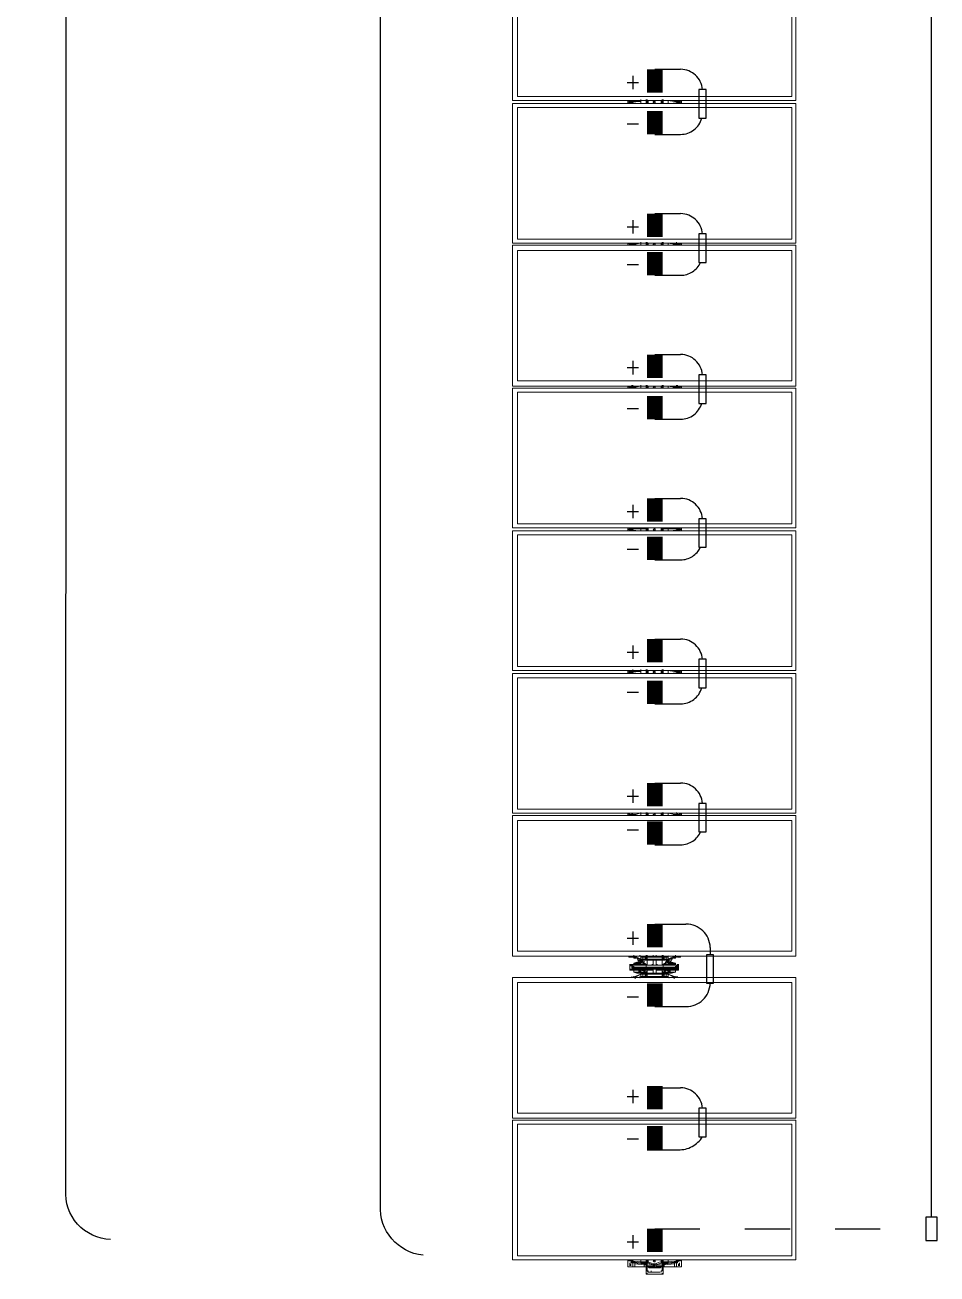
# Model space of a CAD drawing. Header units: feet. Extents: x -5.1 to 70.3, y -33 to 8.
# Drawn here: x 22.975 to 24.998, y -26.789 to -24.019 of the extents above; entities that cross this region are included whole.
import ezdxf
from ezdxf.lldxf.tags import DXFTag

# ---------------------------------------------------------------- set-up
doc = ezdxf.new("R2010")
doc.units = ezdxf.units.FT
doc.header["$MEASUREMENT"] = 0
doc.linetypes.add('HIDDEN', pattern=[0.375, 0.25, -0.125])
for name, color, linetype in [('E-DC HARNESS-POS', 10, 'DC HARNESS CABLE'), ('E-HARN-COMP', 8, 'Continuous'), ('E-TRNK-CABL-NEG', 170, 'HIDDEN'), ('E-TRUNK-CABLE-POS', 10, 'HIDDEN'), ('G-ANNO-TEXT', 1, 'Continuous'), ('PDF5_Geometry', 7, 'Continuous'), ('Polarity-Text', 7, 'Continuous')]:
    doc.layers.add(name, color=color, linetype=linetype)
tags = doc.linetypes.add('DC HARNESS CABLE', pattern='A,0.5,-0.2,["DH",Standard,S=0.1,R=0,X=-0.1,Y=-0.05],-0.2', length=0.9).pattern_tags.tags
tags[6] = DXFTag(74, 10)

msp = doc.modelspace()

# ---------------------------------------------------------------- linework, layer by layer
at = {"layer": 'E-DC HARNESS-POS', "ltscale": 0.5}
msp.add_lwpolyline([(24.9856, -26.6629), (24.9863, -13.3068)], dxfattribs=at)
at = {"layer": 'E-HARN-COMP', "const_width": 0.0347}
for points in [[(24.3723, -24.1689), (24.3723, -24.1171)], [(24.3723, -24.2615), (24.3723, -24.2098)], [(24.3723, -24.489), (24.3723, -24.4373)], [(24.3723, -24.5741), (24.3723, -24.5223)], [(24.3723, -24.8016), (24.3723, -24.7498)], [(24.3723, -24.8933), (24.3723, -24.8415)], [(24.3723, -25.1208), (24.3723, -25.069)], [(24.3723, -25.2053), (24.3723, -25.1535)], [(24.3723, -25.4327), (24.3723, -25.381)], [(24.3723, -25.5247), (24.3723, -25.4729)], [(24.3723, -25.7522), (24.3723, -25.7004)], [(24.3723, -25.8373), (24.3723, -25.7856)], [(24.3723, -26.0648), (24.3723, -26.0131)], [(24.3723, -26.1963), (24.3723, -26.1445)], [(24.3723, -26.4238), (24.3723, -26.372)], [(24.3723, -26.5131), (24.3723, -26.4613)], [(24.3723, -26.7405), (24.3723, -26.6888)]]:
    msp.add_lwpolyline(points, dxfattribs=at)
at = {"layer": 'E-HARN-COMP'}
for points in [[(24.4862, -24.1938), (24.4862, -24.1621), (24.4701, -24.1621), (24.4701, -24.1938)], [(24.4701, -24.1938), (24.4701, -24.2255), (24.4862, -24.2255), (24.4862, -24.1938)], [(24.4862, -24.5139), (24.4862, -24.4822), (24.4701, -24.4822), (24.4701, -24.5139)], [(24.4701, -24.5139), (24.4701, -24.5456), (24.4862, -24.5456), (24.4862, -24.5139)], [(24.4862, -24.8265), (24.4862, -24.7948), (24.4701, -24.7948), (24.4701, -24.8265)], [(24.4701, -24.8265), (24.4701, -24.8582), (24.4862, -24.8582), (24.4862, -24.8265)], [(24.4862, -25.1456), (24.4862, -25.114), (24.4701, -25.114), (24.4701, -25.1456)], [(24.4701, -25.1456), (24.4701, -25.1773), (24.4862, -25.1773), (24.4862, -25.1456)], [(24.4862, -25.4576), (24.4862, -25.4259), (24.4701, -25.4259), (24.4701, -25.4576)], [(24.4701, -25.4576), (24.4701, -25.4893), (24.4862, -25.4893), (24.4862, -25.4576)], [(24.4862, -25.7771), (24.4862, -25.7454), (24.4701, -25.7454), (24.4701, -25.7771)], [(24.4701, -25.7771), (24.4701, -25.8088), (24.4862, -25.8088), (24.4862, -25.7771)], [(24.5028, -26.1127), (24.5028, -26.081), (24.4867, -26.081), (24.4867, -26.1127)], [(24.4867, -26.1127), (24.4867, -26.1444), (24.5028, -26.1444), (24.5028, -26.1127)], [(24.4862, -26.4531), (24.4862, -26.4214), (24.4701, -26.4214), (24.4701, -26.4531)], [(24.4701, -26.4531), (24.4701, -26.4848), (24.4862, -26.4848), (24.4862, -26.4531)]]:
    msp.add_lwpolyline(points, dxfattribs=at)
msp.add_lwpolyline([(24.9982, -26.6629), (24.9731, -26.6629), (24.9731, -26.7147), (24.9982, -26.7147)], close=True, dxfattribs=at)
at = {"layer": 'E-TRNK-CABL-NEG', "ltscale": 0.1}
for points in [[(24.3723, -24.2615), (24.4295, -24.2615, 0.338726), (24.4765, -24.2255, 0.338726)], [(24.3723, -24.5741), (24.4295, -24.5741, 0.293541), (24.4738, -24.5456, 0.293541)], [(24.3723, -24.8933), (24.4295, -24.8933, 0.333388), (24.4763, -24.8582, 0.333388)], [(24.3723, -25.2053), (24.4295, -25.2053, 0.289984), (24.4736, -25.1773, 0.289984)], [(24.3723, -25.5247), (24.4295, -25.5247, 0.334879), (24.4764, -25.4893, 0.334879)], [(24.3723, -25.8373), (24.4295, -25.8373, 0.305811), (24.4747, -25.8068, 0.305811)], [(24.3723, -26.1963), (24.4414, -26.1963, 0.404462), (24.4952, -26.1443)], [(24.3552, -26.5138), (24.4244, -26.5138, 0.271194), (24.4781, -26.4847)]]:
    msp.add_lwpolyline(points, format="xyb", dxfattribs=at)
at = {"layer": 'E-TRUNK-CABLE-POS', "ltscale": 0.1}
for points in [[(24.3723, -24.1171), (24.4295, -24.1171, -0.391396), (24.4781, -24.1621, -0.391396)], [(24.3723, -24.4373), (24.4295, -24.4373, -0.391396), (24.4781, -24.4822, -0.391396)], [(24.3723, -24.7498), (24.4295, -24.7498, -0.391396), (24.4781, -24.7948, -0.391396)], [(24.3723, -25.069), (24.4295, -25.069, -0.391396), (24.4781, -25.114, -0.391396)], [(24.3723, -25.381), (24.4295, -25.381, -0.391396), (24.4781, -25.4259, -0.391396)], [(24.3723, -25.7004), (24.4295, -25.7004, -0.391396), (24.4781, -25.7454, -0.391396)], [(24.3723, -26.0131), (24.4414, -26.0131, -0.404462), (24.4952, -26.065), (24.4952, -26.081)], [(24.3723, -26.3765), (24.4295, -26.3765, -0.391396), (24.4781, -26.4214, -0.391396)]]:
    msp.add_lwpolyline(points, format="xyb", dxfattribs=at)
msp.add_lwpolyline([(24.3723, -26.6888), (24.9731, -26.6888)], dxfattribs=at)
at = {"layer": 'G-ANNO-TEXT', "flags": 128}
for points in [[(23.165, -26.7126, -0.427062), (23.0663, -26.6027), (23.0703, -13.6083, 0.298343), (22.9755, -13.4798, 0.298343), (23.0703, -13.3513), (23.0703, -0.2551, -0.354962), (23.165, -0.1822)], [(23.8585, -26.7477, -0.401002), (23.7638, -26.6366), (23.7638, -22.8385, 0.298343), (23.669, -22.71, 0.298343), (23.7638, -22.5814), (23.7638, -18.4847, -0.298343), (23.8585, -18.3562)]]:
    msp.add_lwpolyline(points, format="xyb", dxfattribs=at)
at = {"layer": 'PDF5_Geometry', "lineweight": 5}
for points in [[(24.6852, -24.1865), (24.6852, -23.8765), (24.0564, -23.8765), (24.0564, -24.1865)], [(24.0676, -23.8855), (24.0676, -24.1775), (24.6762, -24.1775), (24.6762, -23.8855)], [(24.0564, -24.5031), (24.0564, -24.1932), (24.6852, -24.1932), (24.6852, -24.5031)], [(24.0676, -24.2022), (24.0676, -24.4941), (24.6762, -24.4941), (24.6762, -24.2022)], [(24.3686, -24.1909), (24.3686, -24.1887), (24.3731, -24.1887), (24.3731, -24.1932), (24.3708, -24.1932), (24.3708, -24.1909)], [(24.0564, -24.8198), (24.0564, -24.5076), (24.6852, -24.5076), (24.6852, -24.8198)], [(24.0676, -24.5188), (24.0676, -24.8085), (24.6762, -24.8085), (24.6762, -24.5188)], [(24.3686, -24.5076), (24.3686, -24.5054), (24.3708, -24.5054), (24.3708, -24.5031), (24.3731, -24.5031), (24.3731, -24.5054), (24.3731, -24.5076), (24.3708, -24.5076)], [(24.3686, -24.822), (24.3708, -24.822), (24.3708, -24.8198), (24.3731, -24.8198), (24.3731, -24.822), (24.3731, -24.8243), (24.3708, -24.8243)], [(24.6852, -24.8243), (24.6852, -25.1342), (24.0564, -25.1342), (24.0564, -24.8243)], [(24.0676, -24.8332), (24.0676, -25.1252), (24.6762, -25.1252), (24.6762, -24.8332)], [(24.6852, -25.1409), (24.6852, -25.4508), (24.0564, -25.4508), (24.0564, -25.1409)], [(24.6762, -25.4419), (24.0676, -25.4419), (24.0676, -25.1499), (24.6762, -25.1499)], [(24.3686, -25.1387), (24.3708, -25.1364), (24.3731, -25.1364), (24.3731, -25.1409), (24.3708, -25.1409), (24.3708, -25.1387)], [(24.6852, -25.7675), (24.6852, -25.4576), (24.0564, -25.4576), (24.0564, -25.7675)], [(24.3686, -25.4553), (24.3686, -25.4531), (24.3731, -25.4531), (24.3731, -25.4576), (24.3708, -25.4576), (24.3708, -25.4553)], [(24.6762, -25.7585), (24.0676, -25.7585), (24.0676, -25.4666), (24.6762, -25.4666)], [(24.0564, -26.0842), (24.6852, -26.0842), (24.6852, -25.772), (24.0564, -25.772)], [(24.0676, -26.0729), (24.0676, -25.7832), (24.6762, -25.7832), (24.6762, -26.0729)], [(24.3686, -25.772), (24.3686, -25.7698), (24.3708, -25.7698), (24.3708, -25.7675), (24.3731, -25.7675), (24.3731, -25.7698), (24.3731, -25.772), (24.3708, -25.772)], [(24.3551, -26.0909), (24.3551, -26.0887), (24.3528, -26.0864), (24.3506, -26.0864), (24.3506, -26.0887), (24.3506, -26.0909)], [(24.3551, -26.0887), (24.3551, -26.0864), (24.3528, -26.0864), (24.3506, -26.0864), (24.3506, -26.0887), (24.3506, -26.0909), (24.3528, -26.0909), (24.3551, -26.0909)], [(24.3506, -26.0887), (24.3528, -26.0909), (24.3551, -26.0887), (24.3528, -26.0864)], [(24.3528, -26.0864), (24.3528, -26.0887)], [(24.3528, -26.0864), (24.3528, -26.0887)], [(24.3551, -26.0819), (24.3551, -26.0842)], [(24.3686, -26.0819), (24.3686, -26.0842)], [(24.3753, -26.0819), (24.3753, -26.0842)], [(24.3888, -26.0819), (24.3888, -26.0842)], [(24.3933, -26.0909), (24.3933, -26.0887), (24.391, -26.0864), (24.3888, -26.0864), (24.3888, -26.0887), (24.3888, -26.0909), (24.391, -26.0909)], [(24.3933, -26.0887), (24.3933, -26.0864), (24.391, -26.0864), (24.3888, -26.0864), (24.3888, -26.0887), (24.3888, -26.0909), (24.391, -26.0909), (24.3933, -26.0909)], [(24.3888, -26.0887), (24.391, -26.0909), (24.3933, -26.0887), (24.391, -26.0864)], [(24.391, -26.0864), (24.391, -26.0887)], [(24.391, -26.0864), (24.391, -26.0887)], [(24.3978, -26.0909), (24.3978, -26.0931), (24.4023, -26.0931), (24.3978, -26.0976), (24.3978, -26.0954), (24.4, -26.0931), (24.4, -26.0909)], [(24.3169, -26.1156), (24.3169, -26.1134)], [(24.3259, -26.0999), (24.3259, -26.1021), (24.3371, -26.1021), (24.3371, -26.0999)], [(24.3259, -26.1201), (24.3371, -26.1201), (24.3371, -26.1156), (24.3259, -26.1156)], [(24.3326, -26.1021), (24.3326, -26.1044)], [(24.3326, -26.1134), (24.3326, -26.1156)], [(24.3506, -26.1179), (24.3484, -26.1201), (24.3506, -26.1179), (24.3506, -26.1156)], [(24.3506, -26.1021), (24.3506, -26.1044)], [(24.3551, -26.1246), (24.3551, -26.1268), (24.3528, -26.1291), (24.3506, -26.1291), (24.3506, -26.1268), (24.3506, -26.1246)], [(24.3506, -26.1268), (24.3528, -26.1291), (24.3551, -26.1268), (24.3528, -26.1246)], [(24.3506, -26.1268), (24.3506, -26.1291), (24.3528, -26.1291), (24.3551, -26.1291), (24.3551, -26.1268), (24.3551, -26.1246), (24.3528, -26.1246), (24.3506, -26.1246)], [(24.391, -26.1111), (24.3528, -26.1111), (24.3528, -26.1134), (24.391, -26.1134)], [(24.3933, -26.1246), (24.391, -26.1246), (24.3888, -26.1246), (24.3888, -26.1268), (24.3888, -26.1291), (24.391, -26.1291), (24.3933, -26.1268)], [(24.3888, -26.1268), (24.391, -26.1291), (24.3933, -26.1268), (24.391, -26.1246)], [(24.3888, -26.1268), (24.3888, -26.1291), (24.391, -26.1291), (24.3933, -26.1291), (24.3933, -26.1268), (24.3933, -26.1246), (24.391, -26.1246), (24.3888, -26.1246)], [(24.391, -26.1246), (24.391, -26.1268)], [(24.391, -26.1246), (24.391, -26.1268)], [(24.4112, -26.1021), (24.4112, -26.1044)], [(24.0564, -26.1313), (24.0564, -26.4435), (24.6852, -26.4435), (24.6852, -26.1313)], [(24.0676, -26.1426), (24.6762, -26.1426), (24.6762, -26.4323), (24.0676, -26.4323)], [(24.3686, -26.1291), (24.3686, -26.1313)], [(24.3753, -26.1291), (24.3753, -26.1313)], [(24.4023, -26.1313), (24.4, -26.1291), (24.3978, -26.1291), (24.3978, -26.1313), (24.4, -26.1313)], [(24.0564, -26.7579), (24.0564, -26.448), (24.6852, -26.448), (24.6852, -26.7579)], [(24.0676, -26.457), (24.6762, -26.457), (24.6762, -26.7489), (24.0676, -26.7489)], [(24.3888, -26.7624), (24.3888, -26.7646), (24.3865, -26.7646), (24.3888, -26.7646), (24.3888, -26.7624), (24.3865, -26.7646), (24.3865, -26.7624)], [(24.3753, -26.7714), (24.3753, -26.7691), (24.3888, -26.7669), (24.3888, -26.7714)], [(24.3888, -26.7781), (24.3888, -26.7804)]]:
    msp.add_lwpolyline(points, close=True, dxfattribs=at)
for points in [[(24.3416, -24.1842), (24.3416, -24.1865), (24.3394, -24.1887), (24.3304, -24.1887), (24.3169, -24.1909)], [(24.3528, -24.1842), (24.3528, -24.1865), (24.3416, -24.1865)], [(24.3551, -24.1932), (24.3551, -24.1865), (24.3551, -24.1842)], [(24.3888, -24.1932), (24.3888, -24.1865), (24.3888, -24.1842)], [(24.391, -24.1842), (24.391, -24.1865), (24.4023, -24.1865), (24.4157, -24.1887), (24.4247, -24.1909), (24.427, -24.1909), (24.427, -24.1887)], [(24.3124, -24.1932), (24.3124, -24.1865)], [(24.3214, -24.1909), (24.3169, -24.1909), (24.3147, -24.1909), (24.3169, -24.1909), (24.3169, -24.1887), (24.3192, -24.1887), (24.3214, -24.1887), (24.3236, -24.1887)], [(24.3528, -24.1932), (24.3528, -24.1865)], [(24.3573, -24.1932), (24.3573, -24.1887), (24.3573, -24.1865), (24.3551, -24.1865)], [(24.3865, -24.1932), (24.3865, -24.1887), (24.3865, -24.1865), (24.3888, -24.1865)], [(24.391, -24.1865), (24.391, -24.1932)], [(24.4202, -24.1887), (24.4225, -24.1887), (24.427, -24.1887), (24.427, -24.1909), (24.4292, -24.1909), (24.4292, -24.1887)], [(24.4225, -24.1909), (24.427, -24.1909), (24.4292, -24.1909)], [(24.4314, -24.1932), (24.4314, -24.1865)], [(24.3124, -24.5076), (24.3124, -24.5031)], [(24.3169, -24.5054), (24.3147, -24.5054), (24.3169, -24.5054)], [(24.3416, -24.5009), (24.3416, -24.5031), (24.3394, -24.5031), (24.3304, -24.5054), (24.3169, -24.5054), (24.3214, -24.5054), (24.3236, -24.5031)], [(24.3169, -24.5076), (24.3214, -24.5076)], [(24.3528, -24.5009), (24.3528, -24.5031), (24.3416, -24.5031)], [(24.3528, -24.5076), (24.3528, -24.5031)], [(24.3551, -24.5076), (24.3551, -24.5031), (24.3551, -24.5009)], [(24.3551, -24.5031), (24.3573, -24.5031), (24.3573, -24.5076)], [(24.3865, -24.5076), (24.3865, -24.5031), (24.3888, -24.5031)], [(24.3888, -24.5076), (24.3888, -24.5031), (24.3888, -24.5009)], [(24.427, -24.5054), (24.4157, -24.5054), (24.4023, -24.5031), (24.391, -24.5031), (24.391, -24.5009)], [(24.391, -24.5031), (24.391, -24.5076)], [(24.4292, -24.5054), (24.4225, -24.5054), (24.4202, -24.5031)], [(24.4225, -24.5076), (24.427, -24.5076)], [(24.427, -24.5031), (24.427, -24.5054), (24.4292, -24.5054), (24.4292, -24.5031)], [(24.4314, -24.5076), (24.4314, -24.5031)], [(24.3124, -24.8243), (24.3124, -24.8198)], [(24.3236, -24.8198), (24.3214, -24.8198), (24.3192, -24.8198), (24.3192, -24.822), (24.3147, -24.822), (24.3147, -24.8198)], [(24.3147, -24.822), (24.3169, -24.822), (24.3214, -24.822)], [(24.3416, -24.8175), (24.3416, -24.8198), (24.3394, -24.8198), (24.3304, -24.822), (24.3169, -24.822)], [(24.3528, -24.8175), (24.3528, -24.8198), (24.3416, -24.8198)], [(24.3528, -24.8243), (24.3528, -24.8198)], [(24.3551, -24.8243), (24.3551, -24.8198), (24.3551, -24.8175)], [(24.3551, -24.8198), (24.3573, -24.8198), (24.3573, -24.8243)], [(24.3865, -24.8243), (24.3865, -24.8198), (24.3888, -24.8198)], [(24.3888, -24.8243), (24.3888, -24.8198), (24.3888, -24.8175)], [(24.391, -24.8175), (24.391, -24.8198), (24.4023, -24.8198), (24.4157, -24.822), (24.427, -24.822), (24.427, -24.8198)], [(24.391, -24.8198), (24.391, -24.8243)], [(24.4202, -24.8198), (24.4225, -24.8198), (24.4247, -24.8198), (24.4247, -24.822), (24.4292, -24.822), (24.4292, -24.8198)], [(24.4225, -24.822), (24.427, -24.822), (24.4292, -24.822)], [(24.4314, -24.8243), (24.4314, -24.8198)], [(24.3124, -25.1409), (24.3124, -25.1342)], [(24.3214, -25.1387), (24.3169, -25.1387), (24.3147, -25.1387), (24.3169, -25.1387), (24.3192, -25.1364), (24.3214, -25.1364), (24.3236, -25.1364)], [(24.3147, -25.1387), (24.3147, -25.1364)], [(24.3416, -25.1342), (24.3416, -25.1364), (24.3304, -25.1364), (24.3169, -25.1387)], [(24.3528, -25.1342), (24.3528, -25.1364), (24.3416, -25.1364)], [(24.3528, -25.1409), (24.3528, -25.1364)], [(24.3551, -25.1409), (24.3551, -25.1364), (24.3551, -25.1342)], [(24.3573, -25.1364), (24.3551, -25.1364)], [(24.3573, -25.1409), (24.3573, -25.1364), (24.3573, -25.1342)], [(24.3865, -25.1409), (24.3865, -25.1342), (24.3865, -25.1364), (24.3888, -25.1364)], [(24.3888, -25.1342), (24.3888, -25.1364), (24.3888, -25.1409)], [(24.4023, -25.1364), (24.391, -25.1364), (24.391, -25.1342)], [(24.391, -25.1364), (24.391, -25.1409)], [(24.4023, -25.1342), (24.4023, -25.1364), (24.4157, -25.1364), (24.4247, -25.1387), (24.427, -25.1387), (24.427, -25.1364)], [(24.4202, -25.1364), (24.4225, -25.1364), (24.4247, -25.1364), (24.427, -25.1387), (24.4292, -25.1387), (24.427, -25.1387), (24.4225, -25.1387)], [(24.4314, -25.1409), (24.4314, -25.1342)], [(24.3124, -25.4576), (24.3124, -25.4508)], [(24.3236, -25.4508), (24.3214, -25.4531), (24.3169, -25.4531), (24.3169, -25.4553), (24.3147, -25.4553), (24.3169, -25.4553), (24.3214, -25.4553)], [(24.3416, -25.4486), (24.3416, -25.4508), (24.3394, -25.4531), (24.3304, -25.4531), (24.3169, -25.4553)], [(24.3528, -25.4486), (24.3528, -25.4508), (24.3416, -25.4508)], [(24.3528, -25.4576), (24.3528, -25.4508)], [(24.3551, -25.4576), (24.3551, -25.4508), (24.3551, -25.4486)], [(24.3573, -25.4576), (24.3573, -25.4531), (24.3573, -25.4508), (24.3551, -25.4508)], [(24.3865, -25.4576), (24.3865, -25.4531), (24.3865, -25.4508), (24.3888, -25.4508)], [(24.3888, -25.4576), (24.3888, -25.4508), (24.3888, -25.4486)], [(24.4202, -25.4508), (24.4225, -25.4531), (24.427, -25.4531), (24.427, -25.4553), (24.4292, -25.4553), (24.427, -25.4553), (24.4247, -25.4553), (24.4157, -25.4531), (24.4023, -25.4508), (24.391, -25.4508), (24.391, -25.4486)], [(24.391, -25.4508), (24.391, -25.4576)], [(24.4225, -25.4553), (24.427, -25.4553), (24.427, -25.4531)], [(24.4292, -25.4553), (24.4292, -25.4531)], [(24.4314, -25.4576), (24.4314, -25.4508)], [(24.3416, -25.7653), (24.3416, -25.7675), (24.3394, -25.7675), (24.3304, -25.7698), (24.3169, -25.7698), (24.3147, -25.7698), (24.3169, -25.7698), (24.3214, -25.7698), (24.3236, -25.7675)], [(24.3528, -25.7653), (24.3528, -25.7675), (24.3416, -25.7675)], [(24.3551, -25.772), (24.3551, -25.7675), (24.3551, -25.7653)], [(24.3888, -25.772), (24.3888, -25.7675), (24.3888, -25.7653)], [(24.427, -25.7698), (24.4157, -25.7698), (24.4023, -25.7675), (24.391, -25.7675), (24.391, -25.7653)], [(24.3124, -25.772), (24.3124, -25.7675)], [(24.3147, -25.7698), (24.3147, -25.7675)], [(24.3169, -25.772), (24.3214, -25.772)], [(24.3528, -25.772), (24.3528, -25.7675)], [(24.3551, -25.7675), (24.3573, -25.7675), (24.3573, -25.772)], [(24.3865, -25.772), (24.3865, -25.7675), (24.3888, -25.7675)], [(24.391, -25.7675), (24.391, -25.772)], [(24.4202, -25.7675), (24.4225, -25.7698), (24.4292, -25.7698), (24.4292, -25.7675)], [(24.4225, -25.772), (24.427, -25.772)], [(24.427, -25.7675), (24.427, -25.7698), (24.4292, -25.7698)], [(24.4314, -25.772), (24.4314, -25.7675)], [(24.3259, -26.0842), (24.3259, -26.0864), (24.3214, -26.0864), (24.3147, -26.0864), (24.3147, -26.0842)], [(24.3214, -26.0864), (24.3214, -26.0864)], [(24.3304, -26.0887), (24.3259, -26.0887), (24.3259, -26.0864)], [(24.3259, -26.0864), (24.3259, -26.0864)], [(24.3461, -26.0976), (24.3484, -26.0976), (24.3326, -26.0976), (24.3259, -26.0999)], [(24.3304, -26.0864), (24.3281, -26.0842), (24.3281, -26.0864), (24.3281, -26.0887), (24.3304, -26.0887), (24.3281, -26.0887)], [(24.4023, -26.0864), (24.4, -26.0842), (24.3978, -26.0842), (24.3978, -26.0864), (24.3955, -26.0864), (24.3955, -26.0842), (24.3484, -26.0842), (24.3484, -26.0864), (24.3461, -26.0864), (24.3416, -26.0864), (24.3416, -26.0909), (24.3281, -26.0842)], [(24.3281, -26.0864), (24.3416, -26.0931), (24.3416, -26.0909), (24.3439, -26.0909), (24.3416, -26.0909), (24.3416, -26.0931), (24.3416, -26.0909)], [(24.3326, -26.0887), (24.3371, -26.0976)], [(24.3349, -26.0976), (24.3484, -26.0976), (24.3484, -26.0954)], [(24.3371, -26.0909), (24.3439, -26.0976)], [(24.3394, -26.0842), (24.3416, -26.0842)], [(24.3416, -26.1021), (24.3484, -26.1021), (24.3484, -26.0999), (24.3461, -26.0999), (24.3461, -26.0976), (24.3394, -26.0999)], [(24.3416, -26.0819), (24.3416, -26.0819)], [(24.3416, -26.0864), (24.3416, -26.0842), (24.3461, -26.0842), (24.3461, -26.0909), (24.3439, -26.0909), (24.3439, -26.0931), (24.3461, -26.0954), (24.3461, -26.0976), (24.3416, -26.0931), (24.3461, -26.0931), (24.3461, -26.0909), (24.3461, -26.0931), (24.3955, -26.0931), (24.3955, -26.0909)], [(24.3416, -26.0842), (24.3439, -26.0842), (24.3416, -26.0842)], [(24.3461, -26.0842), (24.3484, -26.0842)], [(24.3528, -26.0842), (24.3528, -26.0819)], [(24.3528, -26.0887), (24.3528, -26.0864)], [(24.3528, -26.0887), (24.3528, -26.0864)], [(24.3528, -26.0887), (24.3528, -26.0864)], [(24.3528, -26.0887), (24.3528, -26.0864)], [(24.3528, -26.0887), (24.3528, -26.0864)], [(24.3528, -26.0909), (24.3528, -26.0887)], [(24.3551, -26.1044), (24.3551, -26.0931)], [(24.3686, -26.1044), (24.3686, -26.1021), (24.3686, -26.1044), (24.3686, -26.0931), (24.3753, -26.0931), (24.3753, -26.1044), (24.3753, -26.1021), (24.3753, -26.1044), (24.3753, -26.1021), (24.3753, -26.1044)], [(24.3888, -26.0931), (24.3888, -26.1044)], [(24.391, -26.0842), (24.391, -26.0819)], [(24.391, -26.0887), (24.391, -26.0864)], [(24.391, -26.0887), (24.391, -26.0864)], [(24.391, -26.0887), (24.391, -26.0864)], [(24.391, -26.0887), (24.391, -26.0864)], [(24.391, -26.0887), (24.391, -26.0864)], [(24.3955, -26.0842), (24.3978, -26.0842)], [(24.3955, -26.0909), (24.3955, -26.0909)], [(24.3955, -26.0931), (24.3955, -26.0931)], [(24.4045, -26.0999), (24.3978, -26.0976), (24.3978, -26.0999), (24.3955, -26.0999), (24.3955, -26.1021)], [(24.418, -26.0999), (24.409, -26.0976), (24.3955, -26.0976), (24.3978, -26.0976)], [(24.409, -26.0976), (24.3955, -26.0976)], [(24.3978, -26.0909), (24.3978, -26.0864), (24.4023, -26.0864), (24.4023, -26.0909), (24.4157, -26.0842)], [(24.4, -26.0842), (24.4023, -26.0842)], [(24.4157, -26.0887), (24.4135, -26.0887), (24.4157, -26.0887), (24.4157, -26.0864), (24.4023, -26.0931), (24.4023, -26.0909), (24.4, -26.0909), (24.4, -26.0931), (24.4023, -26.0931), (24.4023, -26.0909)], [(24.4067, -26.0909), (24.4, -26.0976)], [(24.4023, -26.0819), (24.4023, -26.0819)], [(24.4112, -26.0887), (24.4067, -26.0976)], [(24.4157, -26.0864), (24.4157, -26.0842), (24.4135, -26.0864)], [(24.4202, -26.0864), (24.418, -26.0864), (24.418, -26.0887), (24.4135, -26.0887)], [(24.418, -26.0864), (24.418, -26.0842)], [(24.418, -26.0864), (24.418, -26.0864)], [(24.4225, -26.0864), (24.4292, -26.0864), (24.4292, -26.0842)], [(24.4225, -26.0864), (24.4225, -26.0864)], [(24.3169, -26.1134), (24.3169, -26.1066), (24.3169, -26.1044), (24.3169, -26.1021)], [(24.3236, -26.1021), (24.3236, -26.1044), (24.3214, -26.1044), (24.3169, -26.1044), (24.3192, -26.1044), (24.3192, -26.1066), (24.3192, -26.1044)], [(24.3259, -26.1111), (24.3259, -26.1089), (24.3236, -26.1089), (24.3236, -26.1066), (24.3236, -26.1089), (24.3236, -26.1111), (24.3214, -26.1111), (24.3214, -26.1134), (24.3214, -26.1156), (24.3214, -26.1134), (24.3214, -26.1156), (24.3169, -26.1156), (24.3192, -26.1156), (24.3192, -26.1134), (24.3192, -26.1156), (24.3214, -26.1134), (24.3214, -26.1156), (24.3326, -26.1156), (24.3641, -26.1156), (24.3686, -26.1156)], [(24.3214, -26.1089), (24.3214, -26.1111), (24.3214, -26.1134), (24.3214, -26.1111), (24.3214, -26.1089), (24.3214, -26.1066), (24.3214, -26.1044), (24.3214, -26.1066), (24.3192, -26.1044), (24.3192, -26.1021)], [(24.3214, -26.1066), (24.3214, -26.1089), (24.3236, -26.1089), (24.3236, -26.1044), (24.3528, -26.1044), (24.3528, -26.1021), (24.3506, -26.1021), (24.3506, -26.0999), (24.3506, -26.1021), (24.3484, -26.0999), (24.3506, -26.1021), (24.3484, -26.1021)], [(24.3214, -26.1021), (24.3214, -26.1044), (24.3214, -26.1021), (24.3214, -26.1044), (24.3326, -26.1044), (24.3641, -26.1044), (24.3686, -26.1044), (24.3663, -26.1044)], [(24.3214, -26.1044), (24.3214, -26.1044)], [(24.3214, -26.1134), (24.3214, -26.1111), (24.3214, -26.1134), (24.3236, -26.1134), (24.3236, -26.1156)], [(24.3214, -26.1134), (24.3214, -26.1134)], [(24.4023, -26.1021), (24.4067, -26.1021), (24.4067, -26.0999), (24.4045, -26.0999), (24.4023, -26.0999), (24.4023, -26.1021), (24.4, -26.1021), (24.3955, -26.1021), (24.3933, -26.1021), (24.391, -26.1021), (24.391, -26.1044), (24.4202, -26.1044), (24.4202, -26.1089), (24.391, -26.1089), (24.3528, -26.1089), (24.3528, -26.1111), (24.3236, -26.1111), (24.3236, -26.1134), (24.3528, -26.1134)], [(24.3236, -26.1111), (24.3236, -26.1089), (24.3528, -26.1089), (24.391, -26.1089), (24.391, -26.1044), (24.3528, -26.1044), (24.3528, -26.1089), (24.3259, -26.1089), (24.3259, -26.1066)], [(24.3236, -26.1089), (24.3236, -26.1066)], [(24.3259, -26.0999), (24.3259, -26.0999)], [(24.3259, -26.1021), (24.3259, -26.1044)], [(24.3259, -26.1156), (24.3259, -26.1134)], [(24.3259, -26.1179), (24.3259, -26.1179)], [(24.3259, -26.1201), (24.3326, -26.1223), (24.3484, -26.1223), (24.3484, -26.1201), (24.3461, -26.1201)], [(24.3416, -26.1246), (24.3416, -26.1223), (24.3416, -26.1246), (24.3439, -26.1246), (24.3416, -26.1246), (24.3281, -26.1291), (24.3281, -26.1313), (24.3416, -26.1246), (24.3416, -26.1313), (24.3394, -26.1313)], [(24.3349, -26.0999), (24.3349, -26.0999)], [(24.3349, -26.1223), (24.3484, -26.1223), (24.3484, -26.1201), (24.3506, -26.1179), (24.3506, -26.1156)], [(24.3349, -26.1201), (24.3349, -26.1201)], [(24.3371, -26.1021), (24.3416, -26.1021), (24.3416, -26.0999), (24.3394, -26.0999), (24.3371, -26.0999)], [(24.3371, -26.1201), (24.3394, -26.1201), (24.3416, -26.1201), (24.3416, -26.1156), (24.3484, -26.1179), (24.3506, -26.1179), (24.3506, -26.1156), (24.3506, -26.1223)], [(24.3416, -26.1179), (24.3371, -26.1179)], [(24.3394, -26.1201), (24.3461, -26.1201), (24.3484, -26.1201), (24.3484, -26.1179)], [(24.3955, -26.1246), (24.3955, -26.1223), (24.3461, -26.1223), (24.3461, -26.1246), (24.3461, -26.1223), (24.3416, -26.1223)], [(24.3439, -26.1246), (24.3461, -26.1246), (24.3461, -26.1291), (24.3439, -26.1291), (24.3416, -26.1313), (24.3439, -26.1313), (24.3416, -26.1313), (24.3461, -26.1313), (24.3461, -26.1291), (24.3484, -26.1291), (24.3484, -26.1313), (24.3955, -26.1313), (24.3955, -26.1291), (24.3978, -26.1291), (24.3978, -26.1246), (24.4, -26.1246), (24.4023, -26.1246), (24.4157, -26.1291), (24.4157, -26.1313), (24.4023, -26.1246), (24.4023, -26.1313), (24.4, -26.1313), (24.4, -26.1291)], [(24.3461, -26.1223), (24.3461, -26.1223)], [(24.3461, -26.1246), (24.3461, -26.1246)], [(24.3506, -26.0999), (24.3506, -26.1021), (24.3484, -26.0999)], [(24.3551, -26.1179), (24.3528, -26.1201), (24.3528, -26.1223), (24.3528, -26.1246), (24.3528, -26.1268), (24.3528, -26.1246), (24.3528, -26.1268), (24.3528, -26.1246), (24.3528, -26.1268), (24.3528, -26.1246), (24.3528, -26.1268), (24.3528, -26.1246), (24.3528, -26.1268)], [(24.3551, -26.1223), (24.3551, -26.1156)], [(24.3663, -26.1021), (24.3663, -26.1044), (24.3641, -26.1044)], [(24.3753, -26.1134), (24.3753, -26.1156), (24.3753, -26.1134), (24.3753, -26.1156), (24.3753, -26.1134), (24.3753, -26.1223), (24.3686, -26.1223), (24.3686, -26.1134), (24.3686, -26.1156), (24.3663, -26.1156), (24.3663, -26.1134), (24.3663, -26.1156), (24.3641, -26.1156)], [(24.3686, -26.1223), (24.3686, -26.1201)], [(24.4225, -26.1044), (24.4112, -26.1044), (24.3798, -26.1044), (24.3753, -26.1044), (24.3798, -26.1044)], [(24.4225, -26.1134), (24.4202, -26.1134), (24.4225, -26.1156), (24.4225, -26.1134), (24.4225, -26.1156), (24.4112, -26.1156), (24.3798, -26.1156), (24.3753, -26.1156), (24.3798, -26.1156)], [(24.3888, -26.1156), (24.3888, -26.1223)], [(24.391, -26.1223), (24.391, -26.1201), (24.3888, -26.1179)], [(24.391, -26.1134), (24.4202, -26.1134), (24.4202, -26.1111), (24.4202, -26.1089), (24.4202, -26.1066), (24.4202, -26.1089), (24.4202, -26.1066)], [(24.4202, -26.1111), (24.391, -26.1111), (24.391, -26.1089), (24.418, -26.1089), (24.418, -26.1066)], [(24.391, -26.1268), (24.391, -26.1246)], [(24.391, -26.1268), (24.391, -26.1246)], [(24.391, -26.1268), (24.391, -26.1246)], [(24.391, -26.1268), (24.391, -26.1246)], [(24.391, -26.1268), (24.391, -26.1246)], [(24.3955, -26.0999), (24.3933, -26.1021), (24.3933, -26.1044), (24.3933, -26.1021), (24.3933, -26.0999), (24.3933, -26.1021), (24.3955, -26.0999), (24.3933, -26.1021), (24.3933, -26.0999)], [(24.409, -26.1223), (24.3955, -26.1223), (24.3955, -26.1201), (24.3933, -26.1179), (24.3933, -26.1156), (24.3933, -26.1179), (24.3933, -26.1156), (24.3933, -26.1223)], [(24.3955, -26.1179), (24.3933, -26.1179), (24.3955, -26.1201), (24.3933, -26.1179), (24.3933, -26.1156)], [(24.4045, -26.1201), (24.3955, -26.1201), (24.3955, -26.1179), (24.4, -26.1156), (24.4023, -26.1179), (24.4023, -26.1201), (24.4045, -26.1201), (24.4067, -26.1201), (24.4067, -26.1156), (24.418, -26.1156), (24.418, -26.1134)], [(24.3978, -26.1201), (24.3955, -26.1201), (24.3955, -26.1223), (24.409, -26.1223), (24.418, -26.1201)], [(24.3955, -26.1223), (24.3955, -26.1223)], [(24.3955, -26.1246), (24.3955, -26.1246)], [(24.4, -26.1246), (24.4023, -26.1223), (24.3978, -26.1223), (24.3978, -26.1246)], [(24.4067, -26.1179), (24.4023, -26.1179)], [(24.4023, -26.1246), (24.4023, -26.1223)], [(24.4067, -26.1021), (24.418, -26.1021), (24.418, -26.0999), (24.4067, -26.0999)], [(24.4067, -26.1201), (24.418, -26.1201), (24.418, -26.1156)], [(24.409, -26.0999), (24.409, -26.0999)], [(24.409, -26.1201), (24.409, -26.1201)], [(24.4112, -26.1134), (24.4112, -26.1156), (24.4112, -26.1134)], [(24.418, -26.1044), (24.418, -26.1021)], [(24.4202, -26.1044), (24.4225, -26.1044), (24.4225, -26.1021), (24.4225, -26.1044), (24.4202, -26.1044), (24.4225, -26.1044), (24.4247, -26.1044), (24.4225, -26.1066), (24.4225, -26.1089), (24.418, -26.1089), (24.418, -26.1111)], [(24.418, -26.1179), (24.418, -26.1179)], [(24.4247, -26.1156), (24.4247, -26.1134), (24.4247, -26.1044), (24.4247, -26.1021), (24.4247, -26.1044), (24.4225, -26.1066), (24.4225, -26.1044), (24.4225, -26.1066), (24.4225, -26.1089), (24.4225, -26.1111), (24.4225, -26.1134), (24.4225, -26.1111), (24.4202, -26.1111), (24.4202, -26.1089)], [(24.4202, -26.1156), (24.4202, -26.1134), (24.4225, -26.1134), (24.4225, -26.1156), (24.4247, -26.1156), (24.4225, -26.1134), (24.4225, -26.1111)], [(24.4225, -26.1044), (24.4225, -26.1044)], [(24.4225, -26.1089), (24.4225, -26.1111), (24.4225, -26.1134), (24.4247, -26.1156), (24.4247, -26.1134), (24.4247, -26.1111)], [(24.3259, -26.1313), (24.3259, -26.1291), (24.3236, -26.1313), (24.3214, -26.1313), (24.3147, -26.1313)], [(24.3214, -26.1313), (24.3214, -26.1313)], [(24.3259, -26.1313), (24.3259, -26.1313)], [(24.3281, -26.1336), (24.3304, -26.1313)], [(24.3416, -26.1336), (24.3416, -26.1336)], [(24.3484, -26.1313), (24.3461, -26.1313)], [(24.3551, -26.1313), (24.3551, -26.1291)], [(24.3888, -26.1313), (24.3888, -26.1291)], [(24.3978, -26.1313), (24.3955, -26.1313)], [(24.4023, -26.1336), (24.4023, -26.1336)], [(24.4135, -26.1313), (24.4157, -26.1336)], [(24.4202, -26.1313), (24.418, -26.1291), (24.418, -26.1313)], [(24.418, -26.1313), (24.418, -26.1313)], [(24.4225, -26.1313), (24.4292, -26.1313)], [(24.3124, -26.7736), (24.3124, -26.7579)], [(24.3214, -26.7602), (24.3169, -26.7602), (24.3214, -26.7624), (24.3192, -26.7646), (24.3236, -26.7646), (24.3236, -26.7736), (24.3124, -26.7736), (24.3124, -26.7714)], [(24.3169, -26.7602), (24.3147, -26.7602), (24.3169, -26.7602)], [(24.3281, -26.7646), (24.3236, -26.7646), (24.3236, -26.7624), (24.3214, -26.7624), (24.3439, -26.7646), (24.3416, -26.7646), (24.3416, -26.7624), (24.3169, -26.7602), (24.3192, -26.7579)], [(24.3236, -26.7736), (24.3281, -26.7736), (24.3281, -26.7669), (24.3281, -26.7646), (24.3259, -26.7646), (24.3484, -26.7669), (24.3439, -26.7646), (24.3551, -26.7646), (24.3551, -26.7624), (24.3551, -26.7579)], [(24.3236, -26.7624), (24.3259, -26.7624)], [(24.3416, -26.7624), (24.3528, -26.7624), (24.3528, -26.7579)], [(24.3573, -26.7646), (24.3551, -26.7646), (24.3573, -26.7646), (24.3551, -26.7646), (24.3551, -26.7624), (24.3551, -26.7646), (24.3551, -26.7669), (24.3551, -26.7714), (24.3528, -26.7691), (24.3528, -26.7736), (24.3484, -26.7736)], [(24.3528, -26.7646), (24.3528, -26.7624), (24.3528, -26.7646), (24.3551, -26.7646), (24.3573, -26.7646), (24.3686, -26.7691), (24.3686, -26.7714)], [(24.3551, -26.7624), (24.3573, -26.7624)], [(24.3686, -26.7691), (24.3686, -26.7669), (24.3573, -26.7624), (24.3573, -26.7646), (24.3573, -26.7624), (24.3573, -26.7579)], [(24.3865, -26.7579), (24.3865, -26.7624), (24.3865, -26.7646), (24.3753, -26.7691), (24.3753, -26.7669), (24.3753, -26.7691), (24.3686, -26.7691), (24.3686, -26.7669), (24.3731, -26.7669), (24.3843, -26.7624)], [(24.3731, -26.7579), (24.3731, -26.7624), (24.3708, -26.7624), (24.3686, -26.7602), (24.3708, -26.7602), (24.3708, -26.7579)], [(24.3865, -26.7646), (24.3888, -26.7646), (24.391, -26.7646), (24.391, -26.7624), (24.4023, -26.7624)], [(24.3888, -26.7579), (24.3888, -26.7624), (24.3888, -26.7646), (24.3888, -26.7669), (24.3888, -26.7646), (24.4, -26.7646), (24.4023, -26.7646), (24.4023, -26.7624), (24.427, -26.7602)], [(24.391, -26.7579), (24.391, -26.7624)], [(24.4202, -26.7624), (24.4225, -26.7624), (24.4, -26.7646), (24.3955, -26.7669), (24.3955, -26.7646)], [(24.4157, -26.7646), (24.4202, -26.7646), (24.4202, -26.7624), (24.418, -26.7624)], [(24.4314, -26.7714), (24.4314, -26.7736), (24.4202, -26.7736), (24.4202, -26.7646), (24.4225, -26.7646), (24.4225, -26.7624), (24.427, -26.7602), (24.4292, -26.7602)], [(24.4225, -26.7602), (24.427, -26.7602), (24.427, -26.7579)], [(24.4247, -26.7579), (24.427, -26.7602), (24.4292, -26.7602), (24.4292, -26.7579)], [(24.4314, -26.7579), (24.4314, -26.7736)], [(24.3169, -26.7646), (24.3169, -26.7669), (24.3169, -26.7714), (24.3169, -26.7691)], [(24.3192, -26.7669), (24.3192, -26.7714)], [(24.3731, -26.7691), (24.3686, -26.7691), (24.3551, -26.7669), (24.3528, -26.7669), (24.3484, -26.7669), (24.3484, -26.7691), (24.3281, -26.7669)], [(24.3281, -26.7736), (24.3484, -26.7736), (24.3484, -26.7691), (24.3528, -26.7691), (24.3528, -26.7669)], [(24.3484, -26.7646), (24.3484, -26.7669), (24.3484, -26.7691)], [(24.3528, -26.7714), (24.3528, -26.7736), (24.3528, -26.7781), (24.3528, -26.7804), (24.3528, -26.7781), (24.3551, -26.7781), (24.3551, -26.7804), (24.3551, -26.7826), (24.3551, -26.7804), (24.3551, -26.7781)], [(24.3528, -26.7736), (24.3551, -26.7736), (24.3551, -26.7714), (24.3686, -26.7714), (24.3731, -26.7714)], [(24.3798, -26.7849), (24.3775, -26.7849), (24.3843, -26.7849), (24.3573, -26.7849), (24.3551, -26.7826), (24.3528, -26.7804), (24.3528, -26.7781), (24.3528, -26.7759), (24.3528, -26.7736), (24.3528, -26.7759), (24.3551, -26.7781), (24.3528, -26.7781)], [(24.3528, -26.7894), (24.3528, -26.7826), (24.3528, -26.7759)], [(24.3551, -26.7759), (24.3551, -26.7781), (24.3551, -26.7736), (24.391, -26.7736)], [(24.3888, -26.7736), (24.3865, -26.7736), (24.3843, -26.7759), (24.3596, -26.7759), (24.3573, -26.7736), (24.3551, -26.7736)], [(24.3573, -26.7849), (24.3573, -26.7826), (24.3551, -26.7826)], [(24.3888, -26.7871), (24.3888, -26.7894), (24.3551, -26.7894), (24.3551, -26.7871)], [(24.3573, -26.7826), (24.3573, -26.7849), (24.3641, -26.7849)], [(24.3641, -26.7826), (24.3641, -26.7849), (24.3775, -26.7849)], [(24.3663, -26.7849), (24.3641, -26.7849), (24.3663, -26.7849)], [(24.3865, -26.7826), (24.3865, -26.7849), (24.3865, -26.7826), (24.3888, -26.7826), (24.3888, -26.7804), (24.391, -26.7804), (24.391, -26.7781), (24.3888, -26.7781), (24.3888, -26.7759), (24.391, -26.7759), (24.391, -26.7736), (24.391, -26.7759), (24.391, -26.7826), (24.391, -26.7894)], [(24.391, -26.7781), (24.3888, -26.7781), (24.3888, -26.7804), (24.3888, -26.7826), (24.3865, -26.7826), (24.3865, -26.7849)], [(24.4202, -26.7736), (24.4157, -26.7736), (24.4157, -26.7669), (24.4157, -26.7646), (24.3955, -26.7669), (24.3933, -26.7691), (24.3933, -26.7669), (24.3955, -26.7669), (24.3888, -26.7669), (24.391, -26.7669), (24.391, -26.7691), (24.3888, -26.7714), (24.3888, -26.7736), (24.3888, -26.7781), (24.3888, -26.7759)], [(24.3888, -26.7804), (24.3888, -26.7781)], [(24.3933, -26.7736), (24.391, -26.7736), (24.391, -26.7691), (24.3933, -26.7691)], [(24.391, -26.7714), (24.391, -26.7736), (24.391, -26.7781), (24.391, -26.7759)], [(24.4157, -26.7669), (24.3933, -26.7691), (24.3933, -26.7736), (24.4157, -26.7736)], [(24.4247, -26.7714), (24.4247, -26.7669)], [(24.427, -26.7646), (24.427, -26.7669), (24.427, -26.7714), (24.427, -26.7691)]]:
    msp.add_lwpolyline(points, dxfattribs=at)
at = {"layer": 'PDF5_Geometry', "color": 8, "lineweight": 5, "true_color": 0x808080}
for points in [[(24.3124, -24.1932), (24.3124, -24.1865)], [(24.3169, -24.1865), (24.3169, -24.1887), (24.3147, -24.1887), (24.3147, -24.1909)], [(24.3169, -24.1909), (24.3169, -24.1909)], [(24.3169, -24.1909), (24.3371, -24.1932)], [(24.3214, -24.1865), (24.3214, -24.1887), (24.3236, -24.1887), (24.3326, -24.1865)], [(24.3236, -24.1932), (24.3214, -24.1932), (24.3214, -24.1909)], [(24.3236, -24.1865), (24.3236, -24.1887), (24.3259, -24.1865)], [(24.3416, -24.1932), (24.3416, -24.1865)], [(24.4023, -24.1865), (24.4023, -24.1932)], [(24.4067, -24.1932), (24.427, -24.1909)], [(24.4225, -24.1865), (24.4225, -24.1887), (24.4202, -24.1887), (24.4112, -24.1865)], [(24.4202, -24.1865), (24.4202, -24.1887), (24.418, -24.1865)], [(24.4202, -24.1932), (24.4225, -24.1932), (24.4225, -24.1909)], [(24.4292, -24.1909), (24.4292, -24.1887), (24.427, -24.1887), (24.427, -24.1865)], [(24.427, -24.1909), (24.427, -24.1909)], [(24.4314, -24.1932), (24.4314, -24.1865)], [(24.3124, -24.5076), (24.3124, -24.5031)], [(24.3169, -24.5031), (24.3147, -24.5054)], [(24.3169, -24.5054), (24.3371, -24.5076)], [(24.3169, -24.5076), (24.3169, -24.5076)], [(24.3326, -24.5031), (24.3236, -24.5031), (24.3214, -24.5054), (24.3214, -24.5076), (24.3214, -24.5054), (24.3214, -24.5031)], [(24.3236, -24.5076), (24.3214, -24.5076)], [(24.3259, -24.5031), (24.3236, -24.5031)], [(24.3416, -24.5076), (24.3416, -24.5031)], [(24.4023, -24.5031), (24.4023, -24.5076)], [(24.4067, -24.5076), (24.427, -24.5054)], [(24.4112, -24.5031), (24.4202, -24.5031), (24.4225, -24.5054)], [(24.4202, -24.5009), (24.4202, -24.5031), (24.418, -24.5031)], [(24.4202, -24.5076), (24.4225, -24.5076), (24.4225, -24.5054), (24.4225, -24.5031)], [(24.4292, -24.5054), (24.427, -24.5054), (24.427, -24.5031)], [(24.427, -24.5076), (24.427, -24.5076)], [(24.4314, -24.5076), (24.4314, -24.5031)], [(24.3124, -24.8243), (24.3124, -24.8198)], [(24.3169, -24.8198), (24.3147, -24.8198), (24.3147, -24.822)], [(24.3169, -24.822), (24.3169, -24.822)], [(24.3169, -24.822), (24.3371, -24.8243)], [(24.3326, -24.8198), (24.3214, -24.8198), (24.3214, -24.8175)], [(24.3236, -24.8243), (24.3214, -24.8243), (24.3214, -24.822)], [(24.3259, -24.8198), (24.3236, -24.8198), (24.3236, -24.8175)], [(24.3416, -24.8243), (24.3416, -24.8198)], [(24.4023, -24.8198), (24.4023, -24.8243)], [(24.4067, -24.8243), (24.427, -24.822)], [(24.4112, -24.8198), (24.4225, -24.8198), (24.4225, -24.8175)], [(24.4202, -24.8175), (24.4202, -24.8198), (24.418, -24.8198)], [(24.4202, -24.8243), (24.4225, -24.8243), (24.4225, -24.822)], [(24.4292, -24.822), (24.427, -24.8198)], [(24.427, -24.822), (24.427, -24.822)], [(24.4314, -24.8243), (24.4314, -24.8198)], [(24.3192, -24.8243), (24.3192, -24.8243)], [(24.3124, -25.1409), (24.3124, -25.1342)], [(24.3169, -25.1342), (24.3169, -25.1364), (24.3147, -25.1364), (24.3147, -25.1387)], [(24.3169, -25.1387), (24.3169, -25.1387)], [(24.3169, -25.1387), (24.3371, -25.1409)], [(24.3214, -25.1342), (24.3214, -25.1364), (24.3236, -25.1364), (24.3326, -25.1342)], [(24.3236, -25.1409), (24.3214, -25.1409)], [(24.3236, -25.1342), (24.3236, -25.1364), (24.3259, -25.1364), (24.3259, -25.1342)], [(24.3416, -25.1409), (24.3416, -25.1364)], [(24.4023, -25.1364), (24.4023, -25.1409)], [(24.4067, -25.1409), (24.427, -25.1387)], [(24.4225, -25.1342), (24.4225, -25.1364), (24.4202, -25.1364), (24.4112, -25.1342)], [(24.4202, -25.1342), (24.4202, -25.1364), (24.418, -25.1364), (24.418, -25.1342)], [(24.4202, -25.1409), (24.4225, -25.1409), (24.4225, -25.1387)], [(24.4292, -25.1387), (24.4292, -25.1364), (24.427, -25.1364), (24.427, -25.1342)], [(24.427, -25.1387), (24.427, -25.1387)], [(24.4314, -25.1409), (24.4314, -25.1342)], [(24.3124, -25.4576), (24.3124, -25.4508)], [(24.3169, -25.4508), (24.3169, -25.4531), (24.3147, -25.4531), (24.3147, -25.4553)], [(24.3169, -25.4553), (24.3169, -25.4553)], [(24.3169, -25.4553), (24.3371, -25.4576)], [(24.3214, -25.4508), (24.3214, -25.4531), (24.3236, -25.4531), (24.3326, -25.4508)], [(24.3236, -25.4576), (24.3214, -25.4576)], [(24.3259, -25.4508), (24.3236, -25.4508), (24.3236, -25.4486)], [(24.3416, -25.4576), (24.3416, -25.4508)], [(24.4023, -25.4508), (24.4023, -25.4576)], [(24.4067, -25.4576), (24.427, -25.4553)], [(24.4225, -25.4508), (24.4225, -25.4531), (24.4202, -25.4531), (24.4112, -25.4508)], [(24.4202, -25.4508), (24.418, -25.4508)], [(24.4202, -25.4576), (24.4225, -25.4576), (24.4225, -25.4553)], [(24.4292, -25.4553), (24.4292, -25.4531), (24.427, -25.4531), (24.427, -25.4508)], [(24.427, -25.4553), (24.427, -25.4553)], [(24.4314, -25.4576), (24.4314, -25.4508)], [(24.4202, -25.7653), (24.4202, -25.7675), (24.418, -25.7675)], [(24.3124, -25.772), (24.3124, -25.7675)], [(24.3169, -25.7675), (24.3147, -25.7698)], [(24.3169, -25.7698), (24.3371, -25.772)], [(24.3169, -25.772), (24.3169, -25.772)], [(24.3214, -25.7675), (24.3214, -25.7698), (24.3214, -25.772), (24.3214, -25.7698), (24.3236, -25.7675), (24.3326, -25.7675)], [(24.3236, -25.772), (24.3214, -25.772)], [(24.3259, -25.7675), (24.3236, -25.7675)], [(24.3416, -25.772), (24.3416, -25.7675)], [(24.4023, -25.7675), (24.4023, -25.772)], [(24.4067, -25.772), (24.427, -25.7698)], [(24.4112, -25.7675), (24.4202, -25.7675), (24.4225, -25.7698)], [(24.4225, -25.7675), (24.4225, -25.7698), (24.4225, -25.772), (24.4202, -25.772)], [(24.4292, -25.7698), (24.427, -25.7698), (24.427, -25.7675)], [(24.427, -25.772), (24.427, -25.772)], [(24.4314, -25.772), (24.4314, -25.7675)], [(24.3349, -26.0887), (24.3371, -26.0909), (24.3371, -26.0931), (24.3394, -26.0954), (24.3416, -26.0976)], [(24.3394, -26.0842), (24.3394, -26.0819)], [(24.3394, -26.0842), (24.3394, -26.0842)], [(24.3506, -26.0909), (24.3461, -26.0909)], [(24.3484, -26.0864), (24.3506, -26.0864)], [(24.3551, -26.0864), (24.3888, -26.0864)], [(24.3888, -26.0909), (24.3551, -26.0909)], [(24.3933, -26.0864), (24.3955, -26.0864)], [(24.3955, -26.0909), (24.3933, -26.0909)], [(24.4023, -26.0842), (24.4045, -26.0842)], [(24.4023, -26.0976), (24.4045, -26.0954), (24.4045, -26.0931), (24.4067, -26.0909), (24.409, -26.0887)], [(24.4045, -26.0842), (24.4045, -26.0842)], [(24.418, -26.0842), (24.418, -26.0819)], [(24.4202, -26.0864), (24.4202, -26.0842)], [(24.4225, -26.0864), (24.4225, -26.0842)], [(24.3169, -26.1044), (24.3192, -26.1044)], [(24.3192, -26.1134), (24.3169, -26.1134)], [(24.3192, -26.1044), (24.3192, -26.1044)], [(24.3192, -26.1156), (24.3192, -26.1156)], [(24.3214, -26.1044), (24.3326, -26.1044), (24.3641, -26.1044), (24.3686, -26.1044), (24.3686, -26.1021)], [(24.3214, -26.1089), (24.3214, -26.1111), (24.3214, -26.1089), (24.3214, -26.1066), (24.3214, -26.1044), (24.3214, -26.1066), (24.3214, -26.1044), (24.3214, -26.1066)], [(24.3214, -26.1134), (24.3214, -26.1111)], [(24.3214, -26.1156), (24.3326, -26.1156), (24.3641, -26.1156), (24.3641, -26.1134)], [(24.3371, -26.1021), (24.3371, -26.1044)], [(24.3371, -26.1156), (24.3371, -26.1134)], [(24.3416, -26.1044), (24.3416, -26.1021)], [(24.3416, -26.1156), (24.3416, -26.1134)], [(24.3461, -26.1246), (24.3506, -26.1246)], [(24.3484, -26.1021), (24.3484, -26.1044)], [(24.3484, -26.1156), (24.3484, -26.1179)], [(24.3551, -26.1246), (24.3888, -26.1246)], [(24.3641, -26.1156), (24.3686, -26.1156), (24.3686, -26.1134)], [(24.4225, -26.1044), (24.4225, -26.1066), (24.4225, -26.1044), (24.4112, -26.1044), (24.3798, -26.1044), (24.3753, -26.1044), (24.3753, -26.1021)], [(24.3753, -26.1134), (24.3753, -26.1156), (24.3798, -26.1156)], [(24.4225, -26.1156), (24.4112, -26.1156), (24.3798, -26.1156), (24.3798, -26.1134)], [(24.3933, -26.1246), (24.3955, -26.1246)], [(24.3955, -26.1044), (24.3955, -26.1021)], [(24.3955, -26.1179), (24.3955, -26.1156)], [(24.4, -26.1021), (24.4, -26.1044)], [(24.4, -26.1156), (24.4, -26.1134)], [(24.4067, -26.1044), (24.4067, -26.1021)], [(24.4067, -26.1156), (24.4067, -26.1134)], [(24.4202, -26.1111), (24.4202, -26.1089), (24.4202, -26.1066)], [(24.4225, -26.1134), (24.4225, -26.1111), (24.4225, -26.1134), (24.4225, -26.1111), (24.4225, -26.1089)], [(24.4247, -26.1044), (24.4247, -26.1021)], [(24.4247, -26.1044), (24.4247, -26.1044)], [(24.4247, -26.1134), (24.4247, -26.1111)], [(24.4247, -26.1156), (24.4247, -26.1156)], [(24.3259, -26.1313), (24.3259, -26.1291)], [(24.3394, -26.1313), (24.3394, -26.1291)], [(24.3394, -26.1336), (24.3394, -26.1336)], [(24.3506, -26.1291), (24.3484, -26.1291)], [(24.3888, -26.1291), (24.3551, -26.1291)], [(24.3955, -26.1291), (24.3933, -26.1291)], [(24.4045, -26.1313), (24.4023, -26.1313)], [(24.4045, -26.1336), (24.4045, -26.1336)], [(24.4202, -26.1313), (24.4202, -26.1291)], [(24.4225, -26.1313), (24.4225, -26.1291)], [(24.3124, -26.7736), (24.3124, -26.7579)], [(24.3147, -26.7579), (24.3147, -26.7602)], [(24.3281, -26.7579), (24.3169, -26.7602)], [(24.3416, -26.7624), (24.3416, -26.7579)], [(24.4023, -26.7579), (24.4023, -26.7624)], [(24.427, -26.7602), (24.4247, -26.7602), (24.4157, -26.7579)], [(24.4292, -26.7602), (24.4292, -26.7579)], [(24.4314, -26.7736), (24.4314, -26.7579)], [(24.3528, -26.7894), (24.391, -26.7894)], [(24.3551, -26.7781), (24.3551, -26.7759)], [(24.3888, -26.7781), (24.3888, -26.7759)]]:
    msp.add_lwpolyline(points, dxfattribs=at)
for points in [[(24.3214, -25.1387), (24.3214, -25.1409)], [(24.3214, -25.4553), (24.3214, -25.4576)], [(24.3214, -26.0842), (24.3214, -26.0864)], [(24.3259, -26.0819), (24.3259, -26.0842)], [(24.3214, -26.1111), (24.3214, -26.1134)], [(24.3663, -26.1021), (24.3663, -26.1044)], [(24.3663, -26.1134), (24.3663, -26.1156)], [(24.3775, -26.1021), (24.3775, -26.1044)], [(24.3775, -26.1134), (24.3775, -26.1156)], [(24.4225, -26.1044), (24.4225, -26.1066)], [(24.3214, -26.1291), (24.3214, -26.1313)], [(24.418, -26.1291), (24.418, -26.1313)]]:
    msp.add_lwpolyline(points, close=True, dxfattribs=at)
at = {"layer": 'Polarity-Text'}
for p, q in [((24.3108, -24.1462), (24.3359, -24.1462)), ((24.3234, -24.1314), (24.3234, -24.1611)), ((24.3113, -24.2379), (24.3364, -24.2379)), ((24.3234, -24.4515), (24.3234, -24.4812)), ((24.3108, -24.4664), (24.3359, -24.4664)), ((24.3113, -24.5505), (24.3364, -24.5505)), ((24.3234, -24.7641), (24.3234, -24.7938)), ((24.3108, -24.7789), (24.3359, -24.7789)), ((24.3113, -24.8697), (24.3364, -24.8697)), ((24.3108, -25.0981), (24.3359, -25.0981)), ((24.3234, -25.0833), (24.3234, -25.113)), ((24.3113, -25.1817), (24.3364, -25.1817)), ((24.3234, -25.3953), (24.3234, -25.4249)), ((24.3108, -25.4101), (24.3359, -25.4101)), ((24.3113, -25.4984), (24.3364, -25.4984)), ((24.3108, -25.7295), (24.3359, -25.7295)), ((24.3234, -25.7147), (24.3234, -25.7444)), ((24.3113, -25.8042), (24.3364, -25.8042)), ((24.3234, -26.0295), (24.3234, -26.0591)), ((24.3108, -26.0443), (24.3359, -26.0443)), ((24.3113, -26.1744), (24.3364, -26.1744)), ((24.3113, -26.3956), (24.3364, -26.3956)), ((24.3239, -26.3808), (24.3239, -26.4104)), ((24.3113, -26.4895), (24.3364, -26.4895)), ((24.3234, -26.7031), (24.3234, -26.7327)), ((24.3108, -26.7179), (24.3359, -26.7179))]:
    msp.add_line(p, q, dxfattribs=at)

doc.saveas('drawing.dxf')
